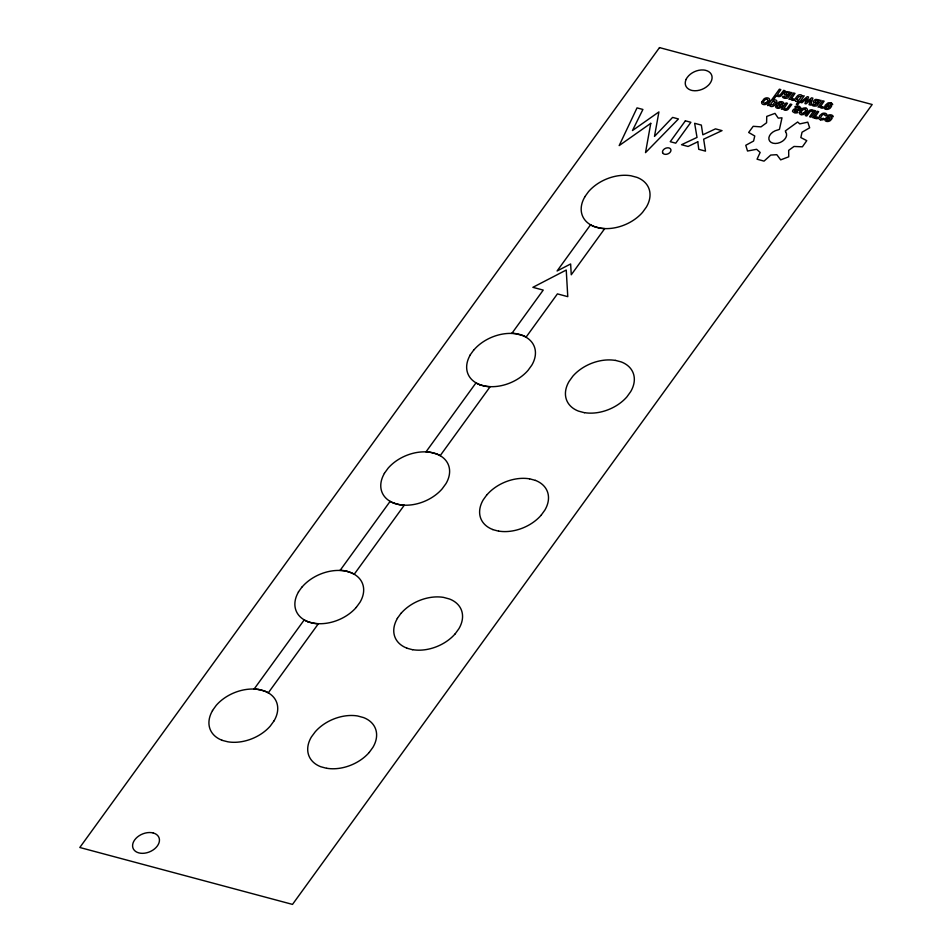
<?xml version="1.0" encoding="UTF-8"?>
<svg xmlns="http://www.w3.org/2000/svg" width="952" height="952" viewBox="0 0 952 952"><rect width="100%" height="100%" fill="white"/><g stroke="black" fill="none" stroke-linecap="round" stroke-linejoin="round"><path stroke-width="1.43" d="M826.503 119.25C826.431 117.025 831.667 119.095 828.835 120.011A1.702 1.166 -23 0 1 827.657 120.226L827.502 120.202A2.178 1.487 -23 0 1 827.05 120.071L826.919 120M815.59 116.215L818.672 111.646L817.221 111.265L812.639 117.584L814.091 117.977L814.579 117.298M821.029 105.743L824.123 101.174L822.671 100.793L818.089 107.112L820.053 106.838A2.963 2.035 -23 0 0 821.397 108.076A3.094 2.118 -23 0 0 823.242 107.992L822.992 106.612A1.987 1.368 -23 0 1 820.767 105.815M791.909 97.949L795.003 93.379L793.54 92.999L788.958 99.317L790.933 99.044A2.951 2.023 -23 0 0 792.278 100.281A3.094 2.118 -23 0 0 794.123 100.198L793.861 98.829A1.975 1.357 -23 0 1 791.659 98.02M784.436 107.814L787.494 103.304L786.054 102.923L781.473 109.242L783.437 108.968A2.916 1.999 -23 0 0 784.781 110.206A2.963 2.035 -23 0 0 788.101 109.361L791.814 104.458L790.35 104.077L786.959 108.492A1.63 1.119 -23 0 1 785.531 108.873L785.376 108.849A2.094 1.44 -23 0 1 784.948 108.706L784.829 108.647A1.63 1.119 -23 0 1 784.436 107.814M212.463 710.561L216.235 705.349A35.878 24.609 -23 0 1 258.754 689.546M298.392 591.977L302.177 586.753M384.334 473.394L388.118 468.17A35.878 24.609 -23 0 1 430.566 452.355L436.516 453.925M470.181 354.941L473.965 349.717M584.766 196.826L588.55 191.602A35.878 24.609 -23 0 1 630.986 175.775L636.947 177.358A35.878 24.609 -23 0 1 646.372 207.072L642.6 212.296A35.878 24.609 -23 0 1 600.153 228.123L594.191 226.552A35.878 24.609 -23 0 1 584.849 196.838M274.081 720.819L270.297 726.043A35.878 24.609 -23 0 1 227.885 741.81L221.887 740.287M397.293 618.431L401.078 613.219M340.066 570.45L390.106 501.383A36.033 24.716 -23 0 0 396.639 504.048A36.069 24.74 -23 0 0 404.291 505.179L354.239 574.246A36.069 24.74 -23 0 0 347.694 571.581L344.636 570.914A35.878 24.609 -23 0 0 302.26 586.789M511.843 333.414L543.235 290.098L532.882 287.325L566.238 270.035L567.773 296.655L557.42 293.882L526.028 337.21M769.49 105.244L767.55 105.517L779.379 89.202L780.83 89.595L777.76 94.105A1.642 1.13 -23 0 0 778.26 95.01A2.083 1.428 -23 0 0 778.7 95.141L778.855 95.164A1.63 1.119 -23 0 0 780.283 94.772L783.686 90.357L785.126 90.737L781.425 95.652A2.951 2.023 -23 0 1 778.105 96.497A3.058 2.094 -23 0 1 776.701 95.259L773.107 100.257A3.701 2.535 -23 0 1 775.404 99.912A2.999 2.059 -23 0 1 776.868 101.34L776.856 101.555A2.249 1.535 -23 0 1 776.784 101.983L775.987 103.363A39.758 27.263 -23 0 1 775.404 104.173L774.083 105.708A2.356 1.618 -23 0 1 773.607 106.041A3.07 2.106 -23 0 1 769.513 105.244M356.238 607.447L360.023 602.235A35.878 24.609 -23 0 0 350.562 572.521L347.694 571.581M487.007 494.623L483.223 499.848A35.878 24.609 -23 0 0 492.779 529.526M541.069 515.318L544.853 510.105A35.878 24.609 -23 0 0 535.393 480.391M455.127 633.913L458.912 628.689A35.878 24.609 -23 0 0 449.451 598.986L443.525 597.38A35.878 24.609 -23 0 0 401.149 613.243M369.186 752.496L372.97 747.272A35.878 24.609 -23 0 0 363.521 717.57L357.583 715.963A35.878 24.609 -23 0 0 315.207 731.826L311.352 737.026A35.878 24.609 -23 0 0 320.788 766.741L326.726 768.335M825.348 115.644L827.026 115.097A4.296 2.951 -23 0 0 825.467 113.336A4.629 3.177 -23 0 0 824.587 113.193L823.539 113.193A3.534 2.428 -23 0 0 822.064 113.609L819.624 115.668L818.756 118.167A3.546 2.428 -23 0 0 819.255 119.107L819.958 119.583A4.582 3.142 -23 0 0 820.541 119.785M782.365 104.006L783.996 103.494A4.248 2.916 -23 0 0 782.306 101.828A5.248 3.606 -23 0 0 781.544 101.662L780.223 101.674A3.189 2.19 -23 0 0 779.152 101.971L776.594 104.137L775.654 106.695A3.272 2.249 -23 0 0 776.273 107.754L776.487 107.897A3.665 2.511 -23 0 0 781.092 107.374L782.877 105.267L778.379 104.066L779.176 103.292A1.809 1.238 -23 0 1 780.283 102.887L780.854 102.887A2.689 1.845 -23 0 1 781.235 102.959A2.796 1.916 -23 0 1 782.342 104.018M615.301 360.332L621.251 361.927A35.878 24.609 -23 0 1 630.676 391.641L626.916 396.865A35.878 24.609 -23 0 1 584.504 412.644M485.556 386.25L479.606 384.667M584.445 412.716L578.507 411.121A35.878 24.609 -23 0 1 569.094 381.395L572.854 376.171A35.878 24.609 -23 0 1 615.254 360.415M529.467 478.785L535.405 480.379M498.598 531.168L492.66 529.574M313.767 623.298L307.829 621.704M412.668 649.752L406.718 648.157M258.694 689.51L264.632 691.092A35.878 24.609 -23 0 1 274.069 720.819M393.771 503.12L399.709 504.715A35.878 24.609 -23 0 0 442.156 488.864L445.964 483.652A35.878 24.609 -23 0 0 436.504 453.937M825.396 109.111L824.956 108.849A3.261 2.237 -23 0 1 824.337 107.79L825.289 105.232L827.835 103.066A3.189 2.19 -23 0 1 828.906 102.768L830.227 102.756A5.26 3.606 -23 0 1 830.989 102.923M813.651 104.482L814.246 104.744A6.914 4.748 -23 0 0 814.757 104.863L816.923 103.709L813.734 102.459A2.439 1.678 -23 0 1 813.615 101.233L813.698 101.055A2.927 2.011 -23 0 1 814.257 100.281A2.523 1.725 -23 0 1 815.864 99.389L818.91 99.877A1.583 1.083 -23 0 1 819.196 100.424L821.088 100.365L817.018 105.601A2.249 1.547 -23 0 1 816.221 106.005L814.103 106.1A8.223 5.641 -23 0 1 813.246 105.898L812.425 105.553A2.963 2.035 -23 0 1 811.699 104.541L813.365 103.935A1.226 0.833 -23 0 0 813.591 104.446M785.602 131.792L785.352 130.924L797.645 121.999L799.775 123.903L807.784 122.154L809.664 127.806L802.036 132.221L800.846 137.564L806.772 140.646L802.381 146.822L794.004 146.465L788.673 150.345L788.732 156.806L780.688 159.865L776.82 154.688L770.739 155.057L764.039 161.126L757.054 159.198L760.16 152.451L756.602 149.297L747.522 151.023L745.773 145.287L753.591 141.039L754.757 135.993L748.665 132.459L753.199 126.307L760.981 126.878L766.598 122.772L766.741 116.418L774.976 113.383L778.236 118.131L781.997 117.81L779.45 129.353L778.248 129.817A3.296 2.261 -23 0 0 777.701 129.972A9.282 6.366 -23 0 0 768.93 139.397A9.282 6.366 -23 0 0 780.283 142.431A9.282 6.366 -23 0 0 785.793 132.126A3.38 2.321 -23 0 0 785.674 131.876M823.92 119.381L823.468 118.262A2.368 1.63 -23 0 1 821.505 118.548L820.695 118.096A1.797 1.226 -23 0 1 820.457 117.536L822.445 114.787A1.809 1.238 -23 0 1 823.278 114.514L824.372 114.597A2.368 1.618 -23 0 1 825.336 115.656M805.63 110.134L805.642 110.289A1.928 1.321 -23 0 1 805.487 110.837L805.225 111.277A16.351 11.21 -23 0 1 804.678 112.038L804.131 112.681A2.059 1.416 -23 0 1 803.464 113.133M763.397 102.423L763.397 102.269A1.975 1.357 -23 0 1 763.552 101.733L763.813 101.281A16.458 11.281 -23 0 1 764.361 100.519L764.908 99.877A2.142 1.464 -23 0 1 765.575 99.424M222.006 740.239A35.878 24.609 -23 0 1 212.582 710.525M369.221 752.437A35.878 24.609 -23 0 1 326.774 768.276M455.151 633.853A35.878 24.609 -23 0 1 412.716 649.681M406.837 648.11A35.878 24.609 -23 0 1 397.412 618.395M356.262 607.4A35.878 24.609 -23 0 1 313.827 623.227M307.948 621.656A35.878 24.609 -23 0 1 298.523 591.942M340.161 570.308A36.033 24.716 -23 0 1 347.801 571.45M393.842 503.12A35.878 24.609 -23 0 1 384.418 473.406M541.093 515.27A35.878 24.609 -23 0 1 498.658 531.097M487.091 494.659A35.878 24.609 -23 0 1 529.526 478.832M485.603 386.191A35.878 24.609 -23 0 0 528.051 370.352L531.799 365.187A35.878 24.609 -23 0 0 522.351 335.485L516.412 333.878A35.878 24.609 -23 0 0 474.048 349.741M479.725 384.608A35.878 24.609 -23 0 1 470.3 354.906M511.95 333.271A36.033 24.716 -23 0 1 519.578 334.402A36.069 24.74 -23 0 1 526.159 337.02M686.118 79.397A13.994 9.603 -23 0 0 690.343 89.964A14.197 9.734 -23 0 0 692.628 90.571A13.994 9.603 -23 0 0 708.3 85.335A14.197 9.734 -23 0 0 709.978 83.395A14.006 9.603 -23 0 0 705.86 70.4A14.173 9.722 -23 0 0 703.433 69.984A13.994 9.603 -23 0 0 687.32 77.362A14.197 9.734 -23 0 0 686.083 79.397M796.193 101.436A3.701 2.535 -23 0 0 798.633 101.079L796.312 104.339L797.752 104.72L804.19 95.843L802.262 96.116A3.082 2.118 -23 0 0 798.383 95.141L798.145 95.319A2.19 1.499 -23 0 0 797.669 95.64L796.538 96.937A42.59 29.215 -23 0 0 795.943 97.747L794.968 99.377A2.249 1.547 -23 0 0 794.896 99.912L794.908 100.019A2.999 2.059 -23 0 0 796.241 101.364M825.408 109.099A3.665 2.511 -23 0 0 830.073 108.254L831.56 106.362L827.062 105.16L827.859 104.399A1.797 1.226 -23 0 1 828.966 103.994L829.537 103.994A2.737 1.88 -23 0 1 829.906 104.066A2.725 1.868 -23 0 1 831.025 105.101L832.667 104.589A4.236 2.904 -23 0 0 830.989 102.923M765.587 99.46A1.785 1.226 -23 0 1 767.836 100.067L767.907 100.186A1.987 1.357 -23 0 1 767.752 100.734L767.49 101.186A16.458 11.281 -23 0 1 766.931 101.947L766.384 102.59A2.118 1.452 -23 0 1 765.729 103.042M765.706 102.994A1.785 1.226 -23 0 1 763.468 102.399M803.333 109.563A1.761 1.214 -23 0 1 805.559 110.158M803.309 109.516A2.19 1.499 -23 0 0 802.631 109.968L802.084 110.611A16.351 11.21 -23 0 0 801.536 111.384L801.275 111.824A1.916 1.309 -23 0 0 801.12 112.372M803.428 113.086A1.761 1.214 -23 0 1 801.215 112.55M806.118 108.219A4.582 3.142 -23 0 0 805.523 108.04A3.606 2.475 -23 0 0 802.607 108.457A3.046 2.094 -23 0 0 801.703 109.064L799.49 112.11A2.999 2.059 -23 0 0 799.382 112.919L799.442 113.169A3.534 2.428 -23 0 0 800.644 114.454M806.13 108.207A3.606 2.475 -23 0 1 807.403 109.73A3.034 2.083 -23 0 1 807.272 110.551L805.071 113.597A2.999 2.059 -23 0 1 804.154 114.192L803.809 114.335A3.534 2.428 -23 0 1 801.239 114.621M801.239 114.621A4.51 3.094 -23 0 1 800.644 114.442M815.388 116.275A1.94 1.333 -23 0 0 817.542 117.072L817.804 118.476A3.094 2.118 -23 0 1 814.46 117.298M823.908 119.369A4.296 2.951 -23 0 1 820.517 119.833M827.086 120.035A1.702 1.166 -23 0 1 826.669 119.297M790.065 92.641L791.945 92.57L787.887 97.806A2.249 1.535 -23 0 1 787.09 98.211L784.972 98.318A8.223 5.641 -23 0 1 784.127 98.115L783.306 97.758A2.975 2.035 -23 0 1 782.568 96.747L784.246 96.211A1.226 0.845 -23 0 0 784.46 96.652L785.126 96.949A6.914 4.748 -23 0 0 785.626 97.068L787.792 95.914L784.603 94.664A2.428 1.666 -23 0 1 784.496 93.451L784.579 93.26A2.975 2.035 -23 0 1 784.96 92.677L785.138 92.487A2.523 1.725 -23 0 1 786.733 91.594L789.791 92.082A1.583 1.083 -23 0 1 790.077 92.63M818.387 101.364L817.685 102.661C812.758 102.876 816.507 98.794 818.387 101.364M789.267 93.57L788.553 94.867C783.674 95.117 787.363 90.987 789.267 93.57M777.26 105.934L777.248 106.077A1.702 1.166 -23 0 0 777.665 106.814L777.784 106.886A2.166 1.487 -23 0 0 778.236 107.029L778.403 107.052A1.702 1.166 -23 0 0 779.581 106.826C782.342 105.946 777.403 103.911 777.26 105.934M825.943 107.029L825.931 107.171A1.678 1.154 -23 0 0 826.348 107.909L826.467 107.981A2.225 1.523 -23 0 0 826.919 108.123L827.252 108.159A1.678 1.142 -23 0 0 828.43 107.838C830.918 106.91 825.979 105.089 825.943 107.029M824.932 119.274L824.908 119.869A3.261 2.237 -23 0 0 825.527 120.928L825.967 121.19A3.665 2.511 -23 0 0 830.358 120.559L832.131 118.441L827.645 117.239L828.43 116.477A1.797 1.226 -23 0 1 829.537 116.073L830.108 116.073A2.713 1.868 -23 0 1 830.489 116.144A2.796 1.916 -23 0 1 831.608 117.191L833.238 116.679A4.213 2.892 -23 0 0 831.56 115.014A5.26 3.606 -23 0 0 830.798 114.835L829.478 114.847A3.189 2.19 -23 0 0 828.407 115.156L824.932 119.274M774.952 101.947L772.976 104.803L770.751 104.815A1.309 0.904 -23 0 1 770.537 104.434L772.834 101.257A1.321 0.904 -23 0 1 773.441 101.091L774.952 101.947M796.812 99.258L798.312 100.269A1.321 0.904 -23 0 0 798.918 100.103L801.215 96.925A1.321 0.904 -23 0 0 801.013 96.533L798.776 96.557L796.812 99.258M799.18 108.314L798.085 109.123A2.558 1.749 -23 0 1 797.693 109.087L794.706 108.897A2.261 1.547 -23 0 0 793.468 109.551L792.611 110.777A2.356 1.618 -23 0 0 792.611 111.574L794.48 112.812A5.284 3.618 -23 0 0 797.705 112.657L797.478 111.491A4.51 3.094 -23 0 1 794.908 111.574C792.933 109.337 797.574 110.384 798.645 110.349A2.154 1.476 -23 0 0 799.525 109.968L800.787 108.576A2.309 1.583 -23 0 0 800.894 107.933L799.537 106.481A5.736 3.939 -23 0 0 794.956 106.553L795.337 107.707A3.998 2.749 -23 0 1 798.216 107.481L799.18 108.314M650.763 123.332L645.515 152.641L678.443 118.964L672.612 117.394L654.488 136.41L658.915 111.919L632.473 130.543L642.909 109.456L637.031 107.885L619.169 145.596L650.763 123.332M812.675 112.265L809.605 116.775L811.056 117.156L815.638 110.825L814.186 110.432L813.698 111.122A2.904 1.999 -23 0 0 812.342 109.873A2.963 2.035 -23 0 0 808.998 110.718L805.309 115.62L806.749 116.001L810.152 111.586A1.618 1.107 -23 0 1 811.425 111.194L811.58 111.206A2.106 1.44 -23 0 1 812.044 111.301L812.175 111.36A1.63 1.119 -23 0 1 812.675 112.253M806.522 98.734L804.964 103.601L806.011 103.875L810.878 99.9L809.045 104.684L810.592 105.101L812.865 98.163L811.592 97.818L806.868 101.84L808.546 97.009L807.272 96.664L800.382 102.376L801.917 102.78L806.522 98.734M761.814 101.864L761.755 102.019A3.058 2.106 -23 0 0 761.648 102.816A3.76 2.57 -23 0 0 763.492 104.53A3.475 2.38 -23 0 0 766.074 104.256L766.408 104.089A2.999 2.059 -23 0 0 767.324 103.506L769.537 100.46A3.046 2.094 -23 0 0 769.644 99.639L769.597 99.389A3.475 2.38 -23 0 0 768.371 98.127A4.546 3.118 -23 0 0 767.776 97.949A3.534 2.428 -23 0 0 765.206 98.199L764.872 98.365A3.106 2.13 -23 0 0 763.956 98.96L761.814 101.864M659.498 47.6L79.813 847.494L292.502 904.4L872.187 104.506L659.498 47.6M304.176 619.978L254.125 689.034A36.033 24.716 -23 0 1 261.752 690.176A36.069 24.74 -23 0 1 268.297 692.83L318.349 623.762A36.069 24.74 -23 0 1 310.709 622.632A36.033 24.716 -23 0 1 304.176 619.978M475.952 382.93L425.996 451.867A36.033 24.716 -23 0 1 433.636 452.997A36.069 24.74 -23 0 1 440.181 455.663L490.137 386.726A36.069 24.74 -23 0 1 482.485 385.596A36.033 24.716 -23 0 1 475.952 382.93M590.538 224.815L557.087 270.987L570.641 263.966L571.26 274.783L604.722 228.611A36.069 24.74 -23 0 1 597.071 227.48A36.033 24.716 -23 0 1 590.538 224.815M685.38 120.821L670.244 141.705L675.741 143.169L690.878 122.284L685.38 120.821M697.78 141.8L688.07 146.465L681.525 144.716L697.019 137.421L694.639 123.296L701.35 125.093L702.85 134.803L715.487 128.865L722.032 130.626L703.659 139.194L705.503 151.13L698.768 149.333L697.78 141.8M153.236 832.976A14.006 9.603 -23 0 0 134.696 839.89A14.006 9.603 -23 0 0 138.802 852.885A14.006 9.603 -23 0 0 157.354 845.959A14.006 9.603 -23 0 0 153.236 832.976M662.592 152.629A4.427 3.034 -23 0 0 667.638 153.986A4.391 3.011 -23 0 0 670.851 149.547A4.427 3.034 -23 0 0 665.817 148.179A4.427 3.034 -23 0 0 662.592 152.629"/></g></svg>
